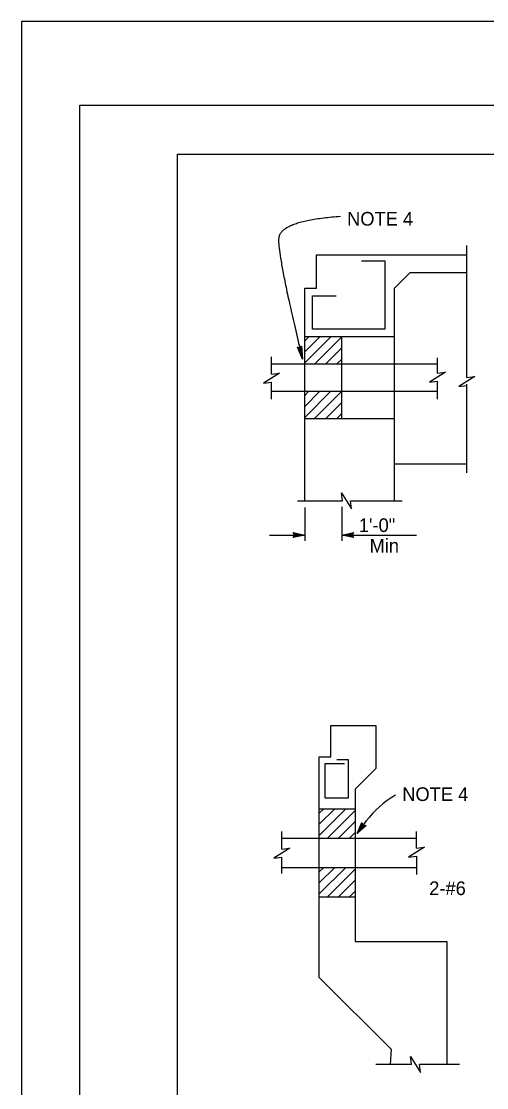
# Model space of a CAD drawing. Extents: x -894 to 866, y -472 to 714.
# Drawn here: x -894 to -656, y 168 to 714 of the extents above; entities that cross this region are included whole.
import ezdxf

# ---------------------------------------------------------------- set-up
doc = ezdxf.new("R2010")
doc.units = 0
for name, color, linetype in [('56 Stage 3 Anno', 7, 'Continuous'), ('57 Undefined', 7, 'Continuous'), ('60 Nongeo Data', 7, 'Continuous'), ('border_PLOTTING-ELEMENTS', 7, 'Continuous'), ('border_rw_22x34_Cut_Lines', 7, 'Continuous'), ('border_SHEET', 7, 'Continuous')]:
    doc.layers.add(name, color=color, linetype=linetype)

msp = doc.modelspace()

# ---------------------------------------------------------------- linework, layer by layer
at = {"layer": '56 Stage 3 Anno'}
for p, q in [((-752.14, 546.51), (-752.75, 546.71)), ((-750.15, 540.59), (-752.75, 546.71)), ((-750.15, 540.59), (-752.44, 546.61)), ((-752.14, 546.51), (-750.15, 540.59)), ((-751.53, 546.31), (-752.14, 546.51)), ((-751.83, 546.41), (-750.15, 540.59)), ((-751.07, 546.77), (-751.53, 546.31)), ((-751.53, 546.31), (-750.15, 540.59)), ((-750.15, 540.59), (-751.3, 546.54)), ((-751.07, 546.77), (-750.62, 547.23)), ((-750.15, 540.59), (-751.07, 546.77)), ((-750.85, 547), (-750.15, 540.59)), ((-750.62, 547.23), (-750.15, 540.59)), ((-748.96, 464.53), (-748.96, 447.5)), ((-729.96, 464.96), (-729.96, 447.5)), ((-767, 450.5), (-748.96, 450.5)), ((-754.16, 450.5), (-754.96, 451.84)), ((-754.96, 451.84), (-754.96, 451.84)), ((-754.96, 451.84), (-748.96, 450.5)), ((-748.96, 450.5), (-754.96, 449.17)), ((-754.96, 449.17), (-754.16, 450.5)), ((-754.96, 449.17), (-754.96, 449.17)), ((-754.74, 451.49), (-750.34, 450.5)), ((-750.35, 450.5), (-754.72, 449.53)), ((-751.72, 450.51), (-754.55, 449.88)), ((-754.51, 451.13), (-751.72, 450.51)), ((-754.33, 450.78), (-753.1, 450.51)), ((-753.1, 450.51), (-754.31, 450.24)), ((-748.96, 450.5), (-748.96, 450.5)), ((-729.96, 450.5), (-723.96, 451.83)), ((-723.96, 449.16), (-729.96, 450.5)), ((-729.96, 450.5), (-729.96, 450.5)), ((-729.96, 450.5), (-691.72, 450.5)), ((-724.18, 449.52), (-728.58, 450.5)), ((-728.57, 450.51), (-724.19, 451.48)), ((-727.2, 450.5), (-724.37, 451.13)), ((-724.41, 449.88), (-727.2, 450.5)), ((-725.81, 450.5), (-724.61, 450.77)), ((-724.59, 450.23), (-725.81, 450.5)), ((-723.96, 451.83), (-724.76, 450.5)), ((-724.76, 450.5), (-723.96, 449.16)), ((-723.96, 451.83), (-723.96, 451.83)), ((-723.96, 449.16), (-723.96, 449.16)), ((-717.44, 304.1), (-722.11, 297.68)), ((-722.11, 297.68), (-719.66, 303.31)), ((-717.5, 301.74), (-722.11, 297.68)), ((-717.91, 301.78), (-721.3, 298.79)), ((-721.29, 298.8), (-719.5, 302.91)), ((-720.48, 299.91), (-719.33, 302.56)), ((-718.34, 301.8), (-720.48, 299.91)), ((-719.67, 301.03), (-719.17, 302.16)), ((-718.72, 301.86), (-719.67, 301.03)), ((-719.66, 303.31), (-719.66, 303.31)), ((-719.66, 303.31), (-719.05, 301.88)), ((-719.05, 301.88), (-717.5, 301.74)), ((-717.5, 301.74), (-717.5, 301.74)), ((-722.11, 297.68), (-722.11, 297.68))]:
    msp.add_line(p, q, dxfattribs=at)
msp.add_arc((-677.29, 273.59), 50.43, 120.0752, 142.7724, dxfattribs=at)
msp.add_open_spline([(-730.64, 613.58), (-761.85, 611.31), (-762.82, 593.14), (-750.15, 540.59)], degree=2, dxfattribs=at)
at = {"layer": '60 Nongeo Data'}
for p, q in [((-665.96, 531.15), (-665.96, 598.81)), ((-742.96, 576.96), (-742.96, 593.96)), ((-742.96, 593.96), (-665.96, 593.96)), ((-719.96, 590.96), (-707.96, 590.96)), ((-707.96, 590.96), (-707.96, 555.96)), ((-702.96, 576.96), (-694.96, 584.96)), ((-694.96, 584.96), (-665.96, 584.96)), ((-748.96, 576.96), (-742.96, 576.96)), ((-748.96, 551.96), (-748.96, 576.96)), ((-702.96, 537.96), (-702.96, 576.96)), ((-744.96, 572.96), (-732.96, 572.96)), ((-744.96, 555.96), (-744.96, 572.96)), ((-721.96, 551.96), (-748.96, 551.96)), ((-729.96, 551.96), (-748.96, 551.96)), ((-748.96, 537.96), (-748.96, 551.96)), ((-748.96, 538.61), (-735.61, 551.96)), ((-748.96, 549.92), (-746.92, 551.96)), ((-748.96, 544.27), (-741.27, 551.95)), ((-707.96, 555.96), (-744.96, 555.96)), ((-743.95, 537.96), (-729.96, 551.95)), ((-729.96, 537.96), (-729.96, 551.96)), ((-702.96, 551.96), (-721.96, 551.96)), ((-738.29, 537.96), (-729.96, 546.3)), ((-765.96, 532.91), (-765.96, 541.72)), ((-732.64, 537.96), (-729.96, 540.64)), ((-680.96, 533.35), (-680.96, 541.28)), ((-748.96, 537.96), (-765.96, 537.96)), ((-721.96, 537.96), (-748.96, 537.96)), ((-729.96, 537.96), (-748.96, 537.96)), ((-748.96, 523.96), (-748.96, 537.96)), ((-729.96, 523.96), (-729.96, 537.96)), ((-702.96, 537.96), (-721.96, 537.96)), ((-702.96, 523.96), (-702.96, 537.96)), ((-680.96, 537.96), (-702.96, 537.96)), ((-765.96, 520.14), (-765.96, 528.82)), ((-680.96, 520.14), (-680.96, 529.26)), ((-665.96, 482.43), (-665.96, 527.7)), ((-748.96, 523.96), (-765.96, 523.96)), ((-721.96, 523.96), (-748.96, 523.96)), ((-748.96, 509.96), (-748.96, 523.96)), ((-729.96, 523.96), (-748.96, 523.96)), ((-748.96, 510.73), (-735.72, 523.96)), ((-748.96, 516.38), (-741.38, 523.96)), ((-748.96, 522.04), (-747.04, 523.96)), ((-744.07, 509.96), (-730.07, 523.96)), ((-729.96, 509.96), (-729.96, 523.96)), ((-702.96, 523.96), (-721.96, 523.96)), ((-680.96, 523.96), (-702.96, 523.96)), ((-702.96, 467.96), (-702.96, 523.96)), ((-738.41, 509.96), (-729.96, 518.41)), ((-721.96, 509.96), (-748.96, 509.96)), ((-748.96, 467.96), (-748.96, 509.96)), ((-729.96, 509.96), (-748.96, 509.96)), ((-732.75, 509.96), (-729.96, 512.75)), ((-702.96, 509.96), (-721.96, 509.96)), ((-702.96, 486.96), (-665.96, 486.96)), ((-752.75, 467.96), (-729.57, 467.96)), ((-725.47, 467.96), (-699.04, 467.96)), ((-735.54, 336.93), (-735.54, 352.93)), ((-735.54, 352.93), (-712.54, 352.93)), ((-712.54, 352.93), (-712.54, 330.93)), ((-741.54, 336.93), (-735.54, 336.93)), ((-741.54, 295.32), (-741.54, 336.93)), ((-738.54, 333.43), (-728.54, 333.43)), ((-738.54, 315.93), (-738.54, 333.43)), ((-726.54, 335.43), (-732.54, 335.43)), ((-726.54, 315.93), (-726.54, 335.43)), ((-723.15, 320.32), (-712.54, 330.93)), ((-723.15, 320.32), (-723.15, 295.32)), ((-738.54, 315.93), (-726.54, 315.93)), ((-741.54, 310.32), (-723.15, 310.32)), ((-741.54, 296.73), (-727.95, 310.32)), ((-741.54, 302.38), (-733.61, 310.32)), ((-741.54, 308.04), (-739.26, 310.32)), ((-737.29, 295.32), (-723.15, 309.46)), ((-731.63, 295.32), (-723.15, 303.81)), ((-760.61, 289.7), (-760.61, 298.72)), ((-760.6, 295.32), (-691.69, 295.32)), ((-741.54, 280.32), (-741.54, 295.32)), ((-725.98, 295.32), (-723.15, 298.15)), ((-723.15, 295.32), (-723.15, 280.32)), ((-691.69, 290.15), (-691.69, 298.71)), ((-760.61, 277.17), (-760.61, 285.6)), ((-691.69, 286.05), (-691.69, 276.64)), ((-760.6, 280.32), (-691.69, 280.32)), ((-741.54, 223.93), (-741.54, 280.32)), ((-741.54, 266.73), (-727.95, 280.32)), ((-741.54, 272.38), (-733.61, 280.32)), ((-741.54, 278.04), (-739.26, 280.32)), ((-737.29, 265.32), (-723.15, 279.46)), ((-723.15, 280.32), (-723.15, 242.32)), ((-731.63, 265.32), (-723.15, 273.81)), ((-725.98, 265.32), (-723.15, 268.15)), ((-741.54, 265.32), (-723.15, 265.32)), ((-723.15, 242.32), (-676.15, 242.32)), ((-676.15, 242.32), (-676.15, 179.32)), ((-741.54, 223.93), (-704.77, 187.16)), ((-704.77, 187.16), (-705.21, 179.32)), ((-694.26, 179.32), (-712.58, 179.32)), ((-669.7, 179.32), (-690.19, 179.32))]:
    msp.add_line(p, q, dxfattribs=at)
for points in [[(-765.96, 532.91), (-761.86, 533.42), (-770.05, 528.3), (-765.96, 528.82)], [(-680.96, 533.35), (-676.86, 533.86), (-685.05, 528.74), (-680.96, 529.26)], [(-665.96, 531.15), (-661.86, 531.66), (-670.05, 526.54), (-665.96, 527.06)], [(-729.57, 467.96), (-730.08, 472.06), (-724.96, 463.86), (-725.47, 467.96)], [(-760.61, 289.7), (-756.52, 290.21), (-764.71, 285.09), (-760.61, 285.6)], [(-691.69, 290.15), (-687.59, 290.66), (-695.79, 285.54), (-691.69, 286.05)], [(-694.26, 179.32), (-694.77, 183.42), (-689.65, 175.23), (-690.16, 179.32)]]:
    msp.add_lwpolyline(points, dxfattribs=at)
at = {"layer": 'border_PLOTTING-ELEMENTS'}
for points in [[(-894.04, -472.44), (865.96, -472.44), (865.96, 713.56), (-894.04, 713.56)], [(-864.04, 670.56), (835.96, 670.56), (835.96, -429.44), (-864.04, -429.44)]]:
    msp.add_lwpolyline(points, close=True, dxfattribs=at)
at = {"layer": 'border_rw_22x34_Cut_Lines'}
msp.add_lwpolyline([(-864.04, 670.56), (835.96, 670.56), (835.96, -429.44), (-864.04, -429.44)], close=True, dxfattribs=at)
at = {"layer": 'border_SHEET'}
for p, q in [((-814.04, 645.56), (810.96, 645.56)), ((-814.04, -404.44), (-814.04, 645.56))]:
    msp.add_line(p, q, dxfattribs=at)

# ---------------------------------------------------------------- texts
at = {"layer": '57 Undefined'}
for s, p in [('NOTE 4', (-727.29, 608.96)), ('1\'-0"', (-721.29, 452.06)), ('Min', (-715.79, 441.56)), ('NOTE 4', (-699.06, 314.31)), ('2-#6', (-685.25, 266.12))]:
    msp.add_text(s, height=7, dxfattribs=at).set_placement(p)

doc.saveas('drawing.dxf')
